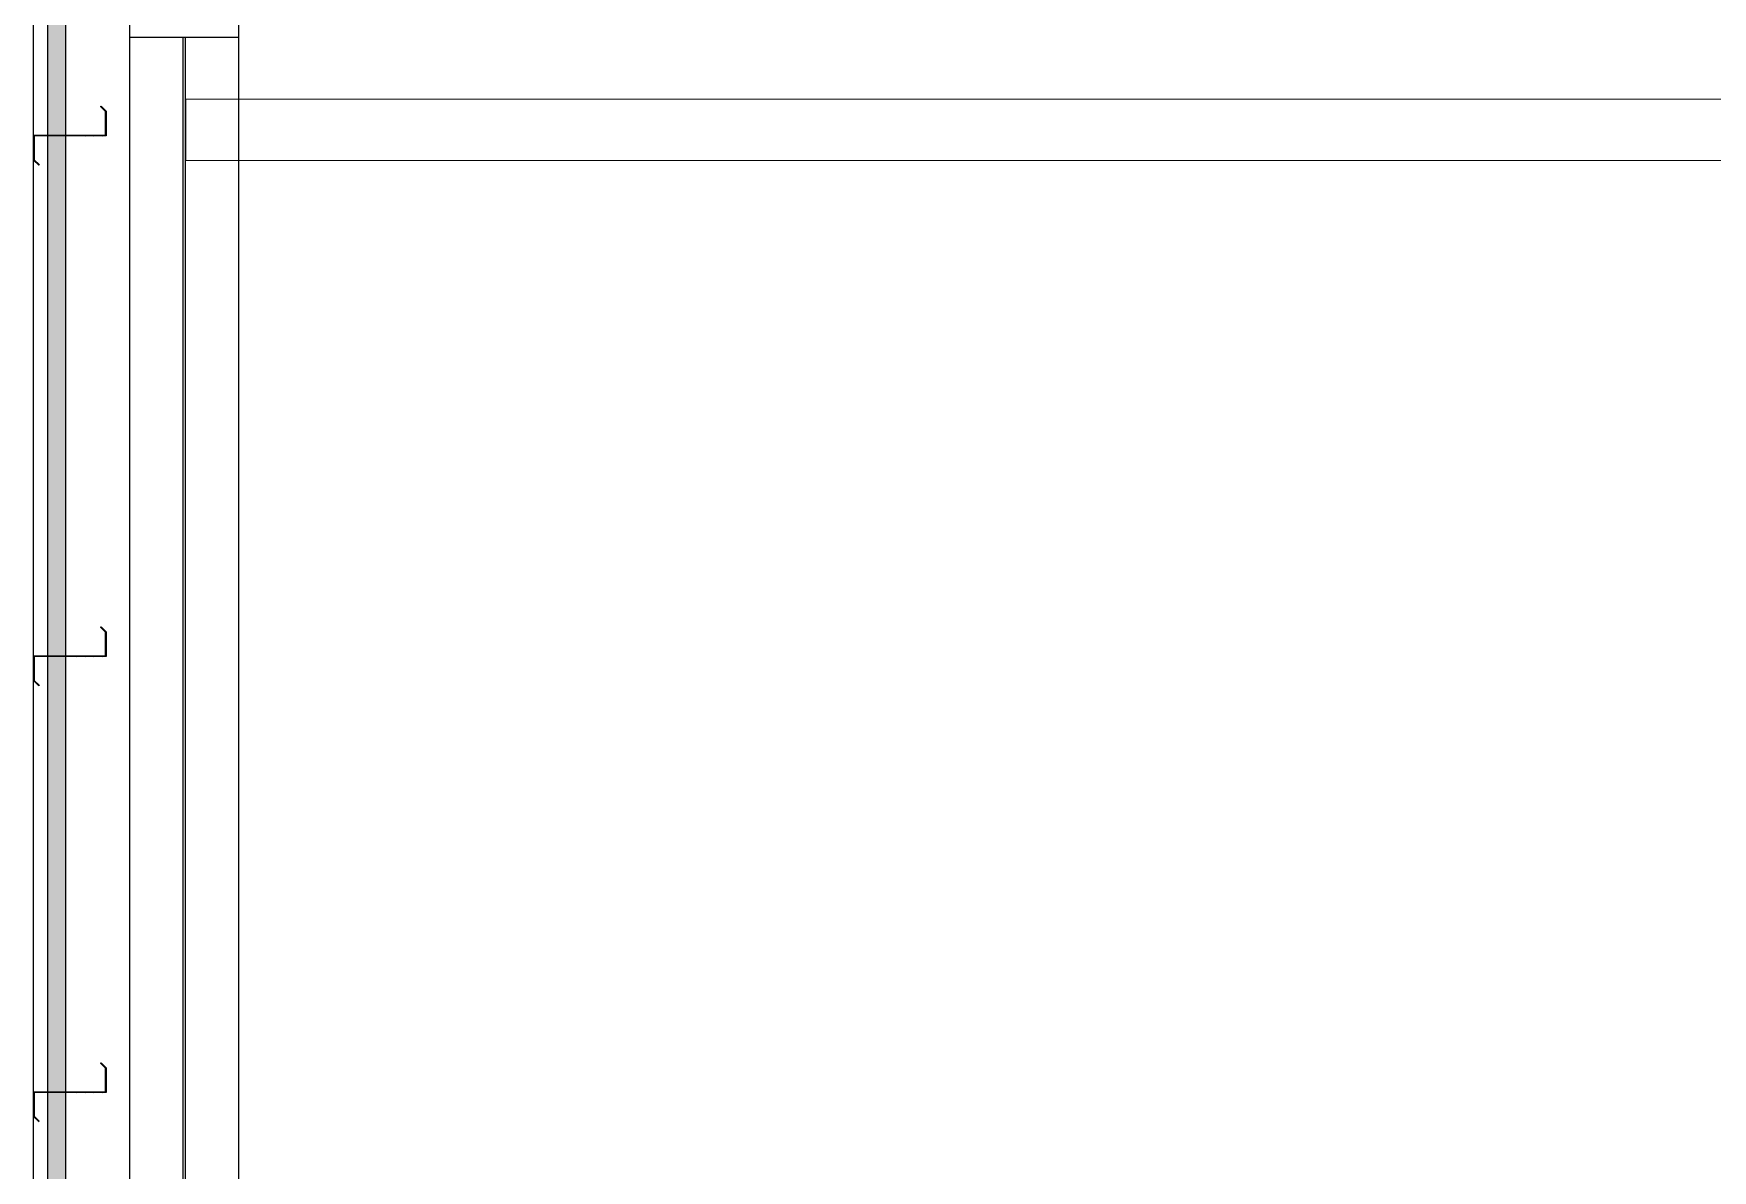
# Model space of a CAD drawing. Header units: inches. Extents: x 340055 to 349452, y -34649 to -30845.
# Drawn here: x 342243.98 to 342290.2, y -32447.83 to -32416.53 of the extents above; entities that cross this region are included whole.
import ezdxf

# ---------------------------------------------------------------- set-up
doc = ezdxf.new("R2010")
doc.units = ezdxf.units.IN
doc.header["$MEASUREMENT"] = 0
for name, color, linetype in [('2', 2, 'Continuous'), ('4', 4, 'Continuous'), ('8', 8, 'Continuous')]:
    doc.layers.add(name, color=color, linetype=linetype)

msp = doc.modelspace()

# ---------------------------------------------------------------- hatches: boundary and pattern name
h = msp.add_hatch()
h.set_pattern_fill('HOUND', color=8, scale=0.45, angle=90, style=0)
h.set_pattern_definition([(90, (341212.059656, -42481.076566), (-0.028125, 0.1125), [0.45, -0.225]), (180, (341212.059656, -42481.076566), (0.1125, -0.028125), [0.45, -0.225])])
h.paths.add_polyline_path([(342244.8648, -32584.3304), (342244.8648, -32378.7036), (342244.3648, -32378.7036), (342244.3648, -32584.3304)])
h = msp.add_hatch()
h.set_pattern_fill('ANSI31', color=94, scale=0.15, angle=90, style=0)
h.set_pattern_definition([(225, (338277.349207, -18589.941668), (-0.013258252147, 0.013258252147), [])])
h.paths.add_polyline_path([(342243.9798, -32420.0104), (342243.9798, -32419.3304), (342245.9608, -32419.3304), (342245.9608, -32418.6773), (342245.825, -32418.5414), (342245.8384, -32418.528), (342245.9798, -32418.6694), (342245.9798, -32419.3494), (342243.9988, -32419.3494), (342243.9988, -32420.0025), (342244.1347, -32420.1384), (342244.1213, -32420.1518)])
h = msp.add_hatch()
h.set_pattern_fill('ANSI31', color=94, scale=0.15, angle=90, style=0)
h.set_pattern_definition([(225, (338277.349207, -18604.275001), (-0.013258252147, 0.013258252147), [])])
h.paths.add_polyline_path([(342243.9798, -32434.3437), (342243.9798, -32433.6637), (342245.9608, -32433.6637), (342245.9608, -32433.0106), (342245.825, -32432.8748), (342245.8384, -32432.8613), (342245.9798, -32433.0027), (342245.9798, -32433.6827), (342243.9988, -32433.6827), (342243.9988, -32434.3359), (342244.1347, -32434.4717), (342244.1213, -32434.4852)])
h = msp.add_hatch()
h.set_pattern_fill('ANSI31', color=94, scale=0.15, angle=90, style=0)
h.set_pattern_definition([(225, (338277.349207, -18616.275001), (-0.013258252147, 0.013258252147), [])])
h.paths.add_polyline_path([(342243.9798, -32446.3437), (342243.9798, -32445.6637), (342245.9608, -32445.6637), (342245.9608, -32445.0106), (342245.825, -32444.8748), (342245.8384, -32444.8613), (342245.9798, -32445.0027), (342245.9798, -32445.6827), (342243.9988, -32445.6827), (342243.9988, -32446.3359), (342244.1347, -32446.4717), (342244.1213, -32446.4852)])

# ---------------------------------------------------------------- linework, layer by layer
at = {"color": 1, "true_color": 0xfa051e}
msp.add_lwpolyline([(342243.9798, -32378.7036), (342244.3648, -32378.7036), (342244.3648, -32584.3304), (342243.9798, -32584.3304)], close=True, dxfattribs=at)
at = {"color": 8}
msp.add_lwpolyline([(342244.8648, -32584.3304), (342244.8648, -32378.7036), (342244.3648, -32378.7036), (342244.3648, -32584.3304)], close=True, dxfattribs=at)
at = {"color": 94}
for points in [[(342243.9798, -32420.0104), (342243.9798, -32419.3304), (342245.9608, -32419.3304), (342245.9608, -32418.6773), (342245.825, -32418.5414), (342245.8384, -32418.528), (342245.9798, -32418.6694), (342245.9798, -32419.3494), (342243.9988, -32419.3494), (342243.9988, -32420.0025), (342244.1347, -32420.1384), (342244.1213, -32420.1518)], [(342243.9798, -32434.3437), (342243.9798, -32433.6637), (342245.9608, -32433.6637), (342245.9608, -32433.0106), (342245.825, -32432.8748), (342245.8384, -32432.8613), (342245.9798, -32433.0027), (342245.9798, -32433.6827), (342243.9988, -32433.6827), (342243.9988, -32434.3359), (342244.1347, -32434.4717), (342244.1213, -32434.4852)], [(342243.9798, -32446.3437), (342243.9798, -32445.6637), (342245.9608, -32445.6637), (342245.9608, -32445.0106), (342245.825, -32444.8748), (342245.8384, -32444.8613), (342245.9798, -32445.0027), (342245.9798, -32445.6827), (342243.9988, -32445.6827), (342243.9988, -32446.3359), (342244.1347, -32446.4717), (342244.1213, -32446.4852)]]:
    msp.add_lwpolyline(points, close=True, dxfattribs=at)
at = {"layer": '2', "color": 9}
for p, q in [((342246.6302, -32671.7939), (342246.6302, -32409.0802)), ((342249.6302, -32671.7939), (342249.6302, -32409.0802)), ((342248.1002, -32671.7939), (342248.1002, -32416.6297)), ((342248.1602, -32671.7939), (342248.1602, -32416.6297))]:
    msp.add_line(p, q, dxfattribs=at)
at = {"layer": '4'}
msp.add_line((342243.9798, -32445.6827), (342243.9798, -32446.3327), dxfattribs=at)
at = {"layer": '8'}
msp.add_line((342246.6302, -32416.6297), (342249.6302, -32416.6297), dxfattribs=at)
msp.add_lwpolyline([(342248.1602, -32420.0193), (342297.43, -32420.0235), (342297.43, -32418.3435), (342248.1602, -32418.3393)], close=True, dxfattribs=at)

doc.saveas('drawing.dxf')
